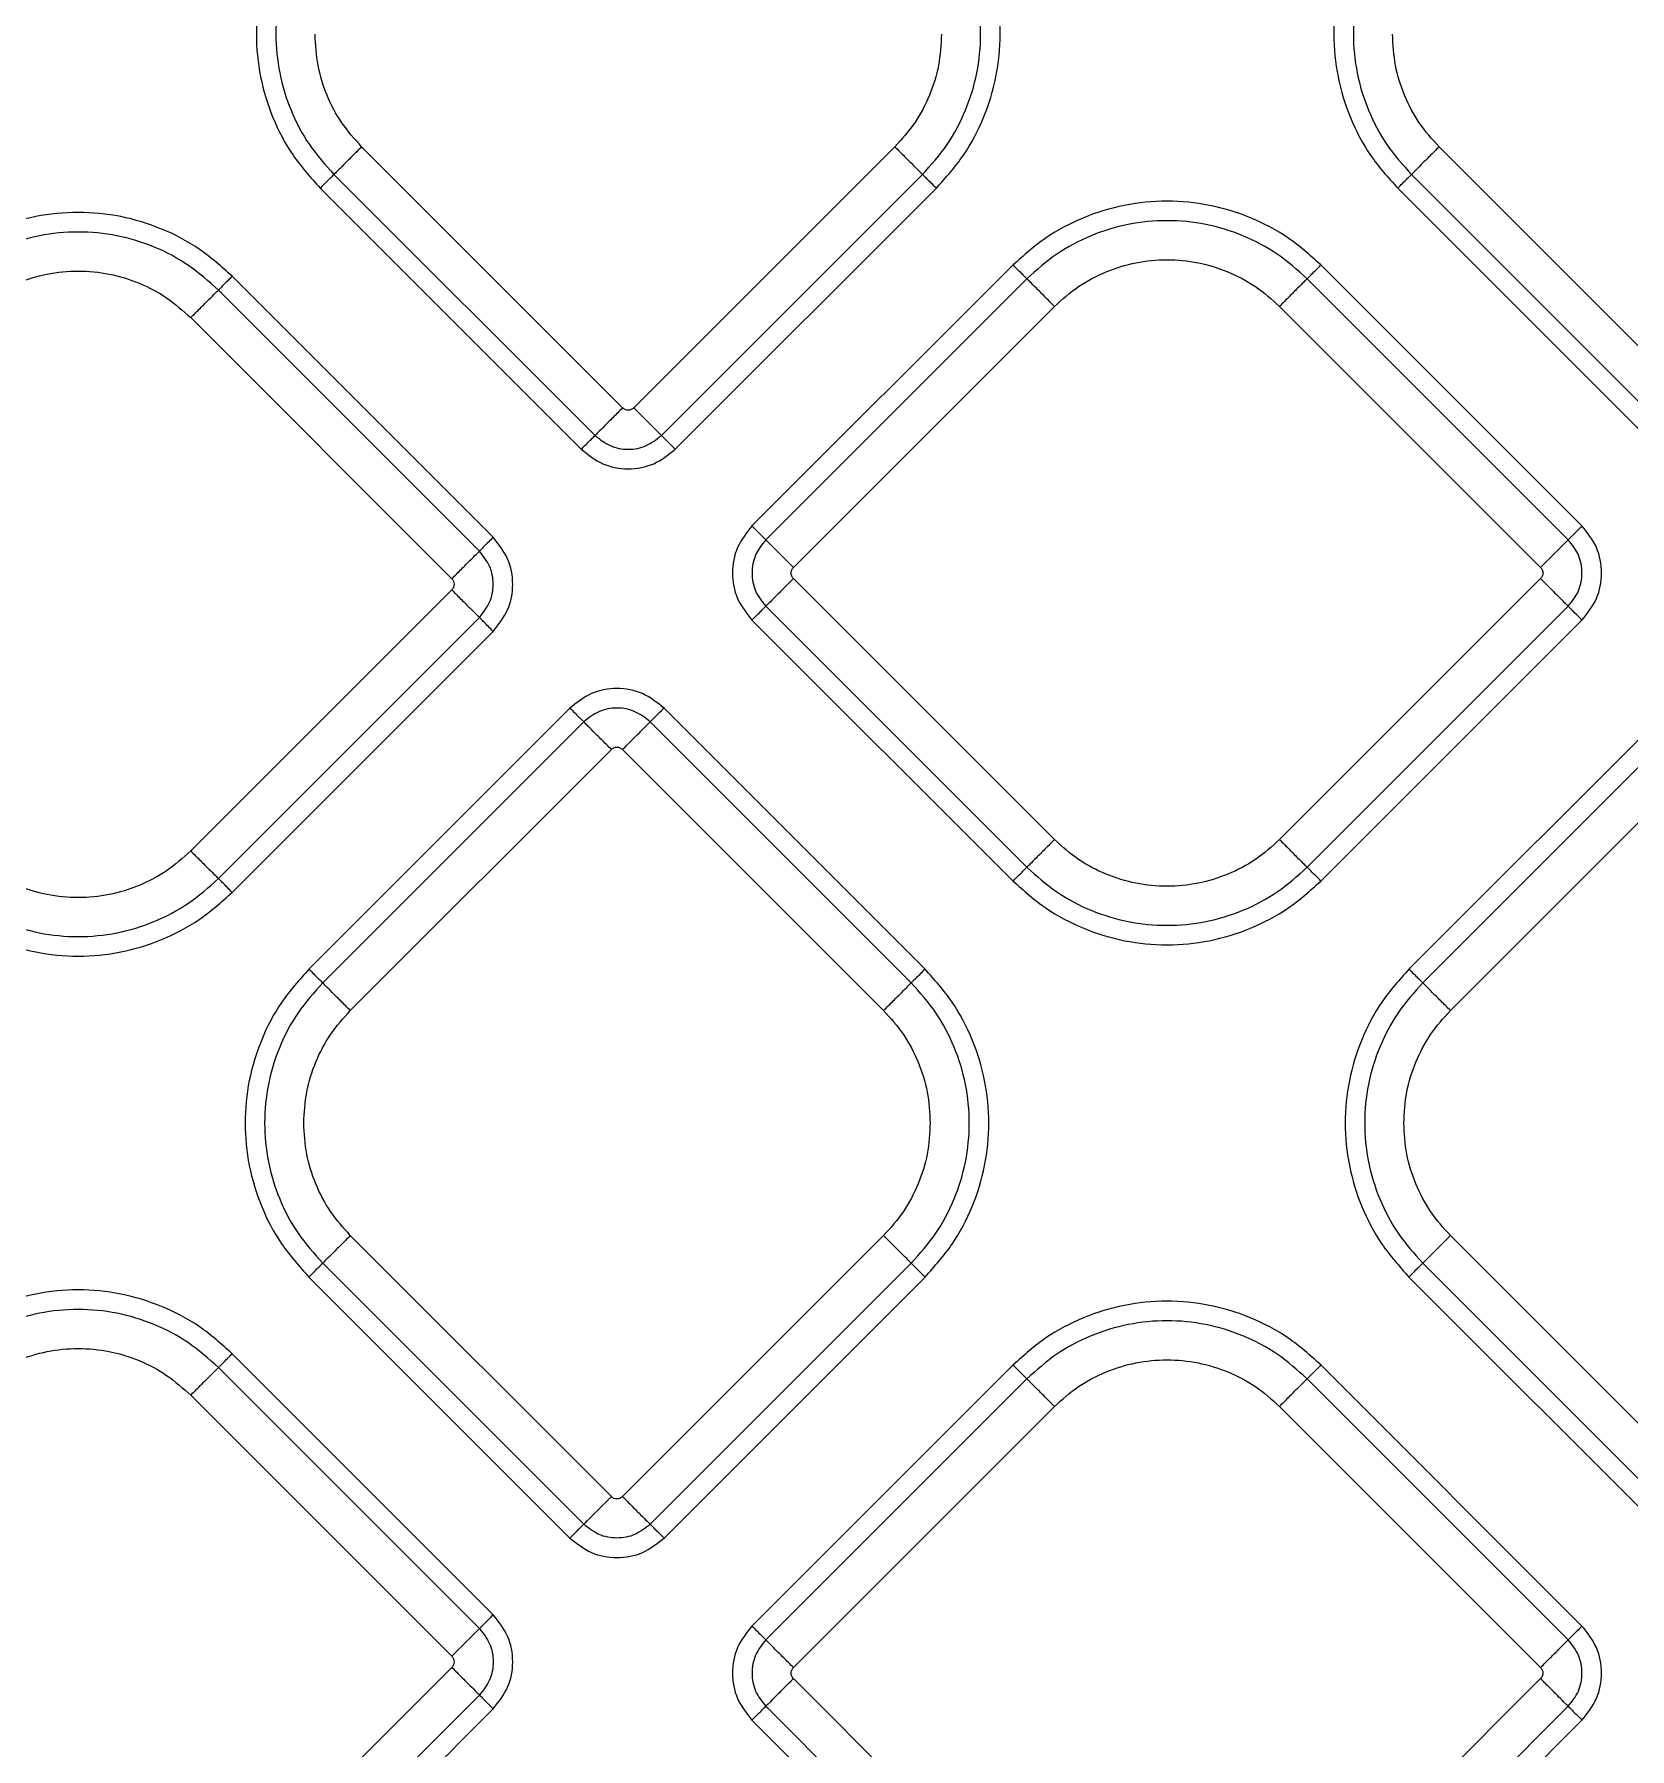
# Model space of a CAD drawing. Extents: x 939 to 1039, y 781 to 934.
# Drawn here: x 985.06 to 989.087, y 843.819 to 848.146 of the extents above; entities that cross this region are included whole.
import ezdxf

# ---------------------------------------------------------------- set-up
doc = ezdxf.new("R2010")
doc.units = 0
doc.header["$MEASUREMENT"] = 0
doc.layers.add('1', color=4, linetype='Continuous')

# ---------------------------------------------------------------- blocks, each defined once
blk = doc.blocks.new('Envoy')
at = {"layer": '1', "color": 3, "linetype": 'Continuous', "lineweight": 25}
for p, q in [((47.8913, 48.0286), (47.2324, 48.6874)), ((48.5784, 48.6874), (47.9196, 48.0286)), ((50.6108, 48.0285), (49.9519, 48.6874)), ((47.1627, 48.6177), (47.8216, 47.9588)), ((47.9893, 47.9588), (48.6481, 48.6177)), ((49.8822, 48.6176), (50.541, 47.9588)), ((47.1279, 48.5828), (47.7867, 47.924)), ((48.0242, 47.924), (48.683, 48.5828)), ((49.8474, 48.5828), (50.5062, 47.924)), ((48.8765, 48.3893), (48.2177, 47.7305)), ((50.3126, 47.7305), (49.6538, 48.3893)), ((47.5646, 47.7019), (46.9058, 48.3608)), ((48.9114, 48.3544), (48.2526, 47.6956)), ((50.2778, 47.6956), (49.619, 48.3544)), ((47.5298, 47.6671), (46.8709, 48.3259)), ((46.8012, 48.2562), (47.46, 47.5973)), ((48.3223, 47.6258), (48.9811, 48.2847)), ((49.5492, 48.2847), (50.2081, 47.6258)), ((47.46, 47.5691), (46.8012, 46.9102)), ((48.9811, 46.9387), (48.3223, 47.5976)), ((50.2081, 47.5976), (49.5492, 46.9387)), ((48.2526, 47.5278), (48.9114, 46.869)), ((49.619, 46.869), (50.2778, 47.5278)), ((46.8709, 46.8405), (47.5298, 47.4993)), ((48.2177, 47.493), (48.8765, 46.8342)), ((49.6538, 46.8342), (50.3126, 47.493)), ((46.9058, 46.8056), (47.5646, 47.4645)), ((47.7582, 47.2709), (47.0994, 46.6121)), ((48.6545, 46.6121), (47.9957, 47.2709)), ((50.5347, 47.2709), (49.8759, 46.6121)), ((47.793, 47.2361), (47.1342, 46.5772)), ((48.6196, 46.5772), (47.9608, 47.2361)), ((50.5696, 47.2361), (49.9107, 46.5773)), ((47.2039, 46.5075), (47.8628, 47.1663)), ((47.891, 47.1663), (48.5499, 46.5075)), ((49.9804, 46.5075), (50.6393, 47.1664)), ((47.8628, 45.2805), (47.2039, 45.9394)), ((48.5499, 45.9394), (47.891, 45.2805)), ((50.6393, 45.2806), (49.9804, 45.9394)), ((47.1342, 45.8696), (47.793, 45.2108)), ((47.9608, 45.2108), (48.6196, 45.8696)), ((49.9107, 45.8697), (50.5696, 45.2108)), ((47.0994, 45.8348), (47.7582, 45.176)), ((47.9957, 45.176), (48.6545, 45.8348)), ((49.8759, 45.8348), (50.5347, 45.176)), ((47.5646, 44.9825), (46.9058, 45.6413)), ((48.8765, 45.6128), (48.2177, 44.9539)), ((50.3126, 44.9539), (49.6538, 45.6128)), ((47.5298, 44.9476), (46.871, 45.6064)), ((48.9114, 45.5779), (48.2525, 44.9191)), ((50.2778, 44.9191), (49.6189, 45.5779)), ((46.8012, 45.5367), (47.4601, 44.8778)), ((48.3222, 44.8493), (48.9811, 45.5082)), ((49.5492, 45.5082), (50.208, 44.8493)), ((47.4601, 44.8496), (46.8012, 44.1907)), ((48.9811, 44.1622), (48.3222, 44.8211)), ((50.208, 44.8211), (49.5492, 44.1622)), ((46.871, 44.121), (47.5298, 44.7798)), ((46.9058, 44.0862), (47.5646, 44.745)), ((48.2525, 44.7513), (48.9114, 44.0925)), ((49.6189, 44.0925), (50.2778, 44.7513)), ((48.2177, 44.7165), (48.8765, 44.0576)), ((49.6538, 44.0576), (50.3126, 44.7165))]:
    blk.add_line(p, q, dxfattribs=at)
for points, knots in [([(47.1279, 49.3601), (47.1039, 49.3332), (47.0559, 49.2795), (47.0056, 49.183), (46.9739, 49.0794), (46.9634, 48.9715), (46.9739, 48.8635), (47.0056, 48.76), (47.0559, 48.6635), (47.1039, 48.6097), (47.1279, 48.5828)], [0, 0, 0, 0, 0.125, 0.25, 0.375, 0.5, 0.625, 0.75, 0.875, 1, 1, 1, 1]), ([(48.683, 48.5828), (48.707, 48.6097), (48.7549, 48.6635), (48.8052, 48.76), (48.8369, 48.8635), (48.8475, 48.9715), (48.8369, 49.0794), (48.8052, 49.183), (48.7549, 49.2795), (48.707, 49.3332), (48.683, 49.3601)], [0, 0, 0, 0, 0.125, 0.25, 0.375, 0.5, 0.625, 0.75, 0.875, 1, 1, 1, 1]), ([(49.8474, 49.3601), (49.8234, 49.3332), (49.7754, 49.2794), (49.7251, 49.1829), (49.6934, 49.0794), (49.6829, 48.9714), (49.6934, 48.8635), (49.7251, 48.7599), (49.7754, 48.6634), (49.8234, 48.6097), (49.8474, 48.5828)], [0, 0, 0, 0, 0.125, 0.25, 0.375, 0.5, 0.625, 0.75, 0.875, 1, 1, 1, 1]), ([(47.1627, 49.3253), (47.1409, 49.3008), (47.0972, 49.2518), (47.0514, 49.164), (47.0226, 49.0697), (47.013, 48.9715), (47.0226, 48.8732), (47.0514, 48.7789), (47.0972, 48.6911), (47.1409, 48.6422), (47.1627, 48.6177)], [0, 0, 0, 0, 0.125, 0.25, 0.375, 0.5, 0.625, 0.75, 0.875, 1, 1, 1, 1]), ([(48.6481, 48.6177), (48.67, 48.6422), (48.7136, 48.6911), (48.7594, 48.7789), (48.7883, 48.8732), (48.7979, 48.9715), (48.7883, 49.0697), (48.7594, 49.164), (48.7136, 49.2518), (48.67, 49.3008), (48.6481, 49.3253)], [0, 0, 0, 0, 0.125, 0.25, 0.375, 0.5, 0.625, 0.75, 0.875, 1, 1, 1, 1]), ([(49.8822, 49.3252), (49.8604, 49.3008), (49.8167, 49.2518), (49.7709, 49.164), (49.7421, 49.0697), (49.7325, 48.9714), (49.7421, 48.8732), (49.7709, 48.7789), (49.8167, 48.6911), (49.8604, 48.6421), (49.8822, 48.6176)], [0, 0, 0, 0, 0.125, 0.25, 0.375, 0.5, 0.625, 0.75, 0.875, 1, 1, 1, 1]), ([(47.2324, 48.6874), (47.2149, 48.7071), (47.1798, 48.7463), (47.1433, 48.8169), (47.1192, 48.8926), (47.1163, 48.9452), (47.1148, 48.9715)], [0, 0, 0, 0, 0.25, 0.5, 0.75, 1, 1, 1, 1]), ([(48.6961, 48.9715), (48.6946, 48.9452), (48.6916, 48.8926), (48.6676, 48.8169), (48.631, 48.7463), (48.5959, 48.7071), (48.5784, 48.6874)], [0, 0, 0, 0, 0.25, 0.5, 0.75, 1, 1, 1, 1]), ([(49.9519, 48.6874), (49.9344, 48.707), (49.8993, 48.7463), (49.8628, 48.8168), (49.8387, 48.8925), (49.8358, 48.9451), (49.8343, 48.9714)], [0, 0, 0, 0, 0.25, 0.5, 0.75, 1, 1, 1, 1]), ([(47.2324, 48.6874), (47.2242, 48.6791), (47.2076, 48.6626), (47.186, 48.6409), (47.1694, 48.6243), (47.1649, 48.6199), (47.1627, 48.6177)], [0, 0, 0, 0, 0.2500004, 0.4999968, 0.7499903, 1, 1, 1, 1]), ([(48.5784, 48.6874), (48.5867, 48.6791), (48.6032, 48.6626), (48.6249, 48.6409), (48.6415, 48.6243), (48.6459, 48.6199), (48.6481, 48.6177)], [0, 0, 0, 0, 0.249999, 0.499997, 0.74999, 1, 1, 1, 1]), ([(49.9519, 48.6874), (49.9437, 48.6791), (49.9271, 48.6625), (49.9054, 48.6409), (49.8888, 48.6243), (49.8844, 48.6199), (49.8822, 48.6176)], [0, 0, 0, 0, 0.249999, 0.499996, 0.74999, 1, 1, 1, 1]), ([(47.1279, 48.5828), (47.132, 48.587), (47.1403, 48.5952), (47.1511, 48.6061), (47.1594, 48.6144), (47.1616, 48.6166), (47.1627, 48.6177)], [0, 0, 0, 0, 0.250005, 0.500001, 0.75, 1, 1, 1, 1]), ([(48.683, 48.5828), (48.6788, 48.587), (48.6706, 48.5952), (48.6597, 48.6061), (48.6514, 48.6144), (48.6492, 48.6166), (48.6481, 48.6177)], [0, 0, 0, 0, 0.2500041, 0.4999999, 0.7499991, 1, 1, 1, 1]), ([(49.8474, 48.5828), (49.8515, 48.5869), (49.8598, 48.5952), (49.8706, 48.606), (49.8789, 48.6143), (49.8811, 48.6165), (49.8822, 48.6176)], [0, 0, 0, 0, 0.2500068, 0.4999992, 0.7500004, 1, 1, 1, 1]), ([(46.9058, 48.3608), (46.8789, 48.3847), (46.8251, 48.4327), (46.7287, 48.483), (46.6251, 48.5147), (46.5171, 48.5253), (46.4092, 48.5147), (46.3056, 48.483), (46.2091, 48.4327), (46.1554, 48.3847), (46.1285, 48.3608)], [0, 0, 0, 0, 0.125, 0.25, 0.375, 0.5, 0.625, 0.75, 0.875, 1, 1, 1, 1]), ([(49.6538, 48.3893), (49.6269, 48.4133), (49.5732, 48.4612), (49.4767, 48.5115), (49.3731, 48.5432), (49.2652, 48.5538), (49.1572, 48.5432), (49.0537, 48.5115), (48.9572, 48.4612), (48.9034, 48.4133), (48.8765, 48.3893)], [0, 0, 0, 0, 0.125, 0.25, 0.375, 0.5, 0.625, 0.7499999, 0.875, 1, 1, 1, 1]), ([(46.8709, 48.3259), (46.8465, 48.3477), (46.7975, 48.3914), (46.7097, 48.4372), (46.6154, 48.466), (46.5171, 48.4756), (46.4189, 48.466), (46.3246, 48.4372), (46.2368, 48.3914), (46.1878, 48.3477), (46.1634, 48.3259)], [0, 0, 0, 0, 0.125, 0.25, 0.375, 0.5, 0.625, 0.75, 0.875, 1, 1, 1, 1]), ([(49.619, 48.3544), (49.5945, 48.3762), (49.5456, 48.4199), (49.4577, 48.4657), (49.3635, 48.4945), (49.2652, 48.5041), (49.1669, 48.4945), (49.0726, 48.4657), (48.9848, 48.4199), (48.9359, 48.3762), (48.9114, 48.3544)], [0, 0, 0, 0, 0.125, 0.25, 0.375, 0.5, 0.625, 0.75, 0.875, 1, 1, 1, 1]), ([(48.8765, 48.3893), (48.8807, 48.3851), (48.8889, 48.3768), (48.8998, 48.366), (48.9081, 48.3577), (48.9103, 48.3555), (48.9114, 48.3544)], [0, 0, 0, 0, 0.250007, 0.500002, 0.750001, 1, 1, 1, 1]), ([(48.9811, 48.2847), (49.0008, 48.3022), (49.0401, 48.3373), (49.1106, 48.374), (49.1863, 48.3972), (49.2652, 48.4049), (49.3441, 48.3972), (49.4198, 48.374), (49.4903, 48.3373), (49.5296, 48.3022), (49.5492, 48.2847)], [0, 0, 0, 0, 0.125, 0.25, 0.375, 0.5, 0.625, 0.75, 0.875, 1, 1, 1, 1]), ([(49.619, 48.3544), (49.6201, 48.3555), (49.6223, 48.3577), (49.6306, 48.366), (49.6414, 48.3768), (49.6497, 48.3851), (49.6538, 48.3893)], [0, 0, 0, 0, 0.2499994, 0.4999985, 0.7499932, 1, 1, 1, 1]), ([(46.2331, 48.2562), (46.2527, 48.2737), (46.292, 48.3088), (46.3626, 48.3455), (46.4382, 48.3687), (46.5171, 48.3764), (46.5961, 48.3687), (46.6717, 48.3455), (46.7423, 48.3088), (46.7816, 48.2737), (46.8012, 48.2562)], [0, 0, 0, 0, 0.125, 0.25, 0.375, 0.5, 0.625, 0.75, 0.875, 1, 1, 1, 1]), ([(46.9058, 48.3608), (46.9017, 48.3566), (46.8934, 48.3483), (46.8826, 48.3375), (46.8743, 48.3292), (46.872, 48.327), (46.8709, 48.3259)], [0, 0, 0, 0, 0.250005, 0.500001, 0.75, 1, 1, 1, 1]), ([(48.9811, 48.2847), (48.9728, 48.293), (48.9563, 48.3095), (48.9346, 48.3312), (48.918, 48.3478), (48.9136, 48.3522), (48.9114, 48.3544)], [0, 0, 0, 0, 0.2500007, 0.4999964, 0.7499904, 1, 1, 1, 1]), ([(49.619, 48.3544), (49.6168, 48.3522), (49.6123, 48.3478), (49.5957, 48.3312), (49.5741, 48.3095), (49.5575, 48.293), (49.5492, 48.2847)], [0, 0, 0, 0, 0.25001, 0.500004, 0.749999, 1, 1, 1, 1]), ([(46.8012, 48.2562), (46.8095, 48.2644), (46.826, 48.281), (46.8477, 48.3027), (46.8643, 48.3193), (46.8687, 48.3237), (46.8709, 48.3259)], [0, 0, 0, 0, 0.249999, 0.499997, 0.74999, 1, 1, 1, 1]), ([(47.8913, 48.0286), (47.883, 48.0203), (47.8664, 48.0037), (47.8448, 47.9821), (47.8282, 47.9655), (47.8238, 47.9611), (47.8216, 47.9588)], [0, 0, 0, 0, 0.25, 0.499997, 0.74999, 1, 1, 1, 1]), ([(47.9196, 48.0286), (47.9175, 48.0269), (47.9133, 48.0237), (47.9054, 48.0222), (47.8975, 48.0237), (47.8933, 48.0269), (47.8913, 48.0286)], [0, 0, 0, 0, 0.2502321, 0.4999997, 0.7497719, 1, 1, 1, 1]), ([(47.9196, 48.0286), (47.9278, 48.0203), (47.9444, 48.0037), (47.966, 47.9821), (47.9826, 47.9655), (47.9871, 47.9611), (47.9893, 47.9588)], [0, 0, 0, 0, 0.249999, 0.499996, 0.74999, 1, 1, 1, 1]), ([(47.7867, 47.924), (47.7908, 47.9281), (47.7991, 47.9364), (47.8099, 47.9472), (47.8182, 47.9555), (47.8204, 47.9577), (47.8216, 47.9588)], [0, 0, 0, 0, 0.250006, 0.5, 0.75, 1, 1, 1, 1]), ([(47.8216, 47.9588), (47.8338, 47.9492), (47.8584, 47.9298), (47.9054, 47.9212), (47.9525, 47.9298), (47.977, 47.9492), (47.9893, 47.9588)], [0, 0, 0, 0, 0.249861, 0.499986, 0.750124, 1, 1, 1, 1]), ([(48.0242, 47.924), (48.02, 47.9281), (48.0117, 47.9364), (48.0009, 47.9472), (47.9926, 47.9555), (47.9904, 47.9577), (47.9893, 47.9588)], [0, 0, 0, 0, 0.250006, 0.5, 0.75, 1, 1, 1, 1]), ([(47.7867, 47.924), (47.804, 47.9103), (47.8388, 47.8828), (47.9054, 47.8708), (47.9721, 47.8828), (48.0068, 47.9103), (48.0242, 47.924)], [0, 0, 0, 0, 0.250067, 0.499983, 0.749929, 1, 1, 1, 1]), ([(48.2177, 47.7305), (48.204, 47.7131), (48.1766, 47.6784), (48.1645, 47.6117), (48.1765, 47.5451), (48.204, 47.5103), (48.2177, 47.493)], [0, 0, 0, 0, 0.250067, 0.499983, 0.749929, 1, 1, 1, 1]), ([(48.2177, 47.7305), (48.2219, 47.7263), (48.2301, 47.718), (48.2409, 47.7072), (48.2492, 47.6989), (48.2515, 47.6967), (48.2526, 47.6956)], [0, 0, 0, 0, 0.250005, 0.5, 0.749999, 1, 1, 1, 1]), ([(50.3126, 47.7305), (50.3085, 47.7263), (50.3002, 47.718), (50.2894, 47.7072), (50.2811, 47.6989), (50.2789, 47.6967), (50.2778, 47.6956)], [0, 0, 0, 0, 0.250006, 0.5, 0.75, 1, 1, 1, 1]), ([(50.3126, 47.493), (50.3264, 47.5103), (50.3538, 47.5451), (50.3659, 47.6117), (50.3538, 47.6784), (50.3264, 47.7131), (50.3126, 47.7305)], [0, 0, 0, 0, 0.250067, 0.499983, 0.749929, 1, 1, 1, 1]), ([(47.5646, 47.7019), (47.5605, 47.6978), (47.5522, 47.6895), (47.5414, 47.6787), (47.5331, 47.6704), (47.5309, 47.6682), (47.5298, 47.6671)], [0, 0, 0, 0, 0.2500066, 0.5000007, 0.7500005, 1, 1, 1, 1]), ([(47.5646, 47.4645), (47.5783, 47.4818), (47.6058, 47.5166), (47.6178, 47.5832), (47.6058, 47.6498), (47.5783, 47.6846), (47.5646, 47.7019)], [0, 0, 0, 0, 0.250067, 0.499983, 0.74993, 1, 1, 1, 1]), ([(48.2526, 47.6956), (48.2429, 47.6833), (48.2235, 47.6588), (48.215, 47.6117), (48.2235, 47.5647), (48.2429, 47.5401), (48.2526, 47.5278)], [0, 0, 0, 0, 0.249861, 0.499986, 0.750123, 1, 1, 1, 1]), ([(48.3223, 47.6258), (48.314, 47.6341), (48.2974, 47.6507), (48.2758, 47.6723), (48.2592, 47.6889), (48.2548, 47.6934), (48.2526, 47.6956)], [0, 0, 0, 0, 0.25, 0.499997, 0.74999, 1, 1, 1, 1]), ([(50.2081, 47.6258), (50.2164, 47.6341), (50.2329, 47.6507), (50.2546, 47.6723), (50.2712, 47.6889), (50.2756, 47.6934), (50.2778, 47.6956)], [0, 0, 0, 0, 0.2499999, 0.4999967, 0.7499902, 1, 1, 1, 1]), ([(50.2778, 47.5278), (50.2875, 47.5401), (50.3068, 47.5646), (50.3154, 47.6117), (50.3068, 47.6588), (50.2875, 47.6833), (50.2778, 47.6956)], [0, 0, 0, 0, 0.249861, 0.499986, 0.750123, 1, 1, 1, 1]), ([(47.46, 47.5973), (47.4683, 47.6056), (47.4849, 47.6222), (47.5065, 47.6438), (47.5231, 47.6604), (47.5276, 47.6648), (47.5298, 47.6671)], [0, 0, 0, 0, 0.2500003, 0.4999966, 0.7499904, 1, 1, 1, 1]), ([(47.5298, 47.4993), (47.5394, 47.5116), (47.5588, 47.5361), (47.5674, 47.5832), (47.5588, 47.6303), (47.5394, 47.6548), (47.5298, 47.6671)], [0, 0, 0, 0, 0.2498608, 0.4999851, 0.7501231, 1, 1, 1, 1]), ([(48.3223, 47.5976), (48.3206, 47.5996), (48.3174, 47.6038), (48.3159, 47.6117), (48.3174, 47.6196), (48.3206, 47.6238), (48.3223, 47.6258)], [0, 0, 0, 0, 0.2502321, 0.4999997, 0.7497719, 1, 1, 1, 1]), ([(50.2081, 47.6258), (50.2097, 47.6238), (50.213, 47.6196), (50.2144, 47.6117), (50.213, 47.6038), (50.2097, 47.5996), (50.2081, 47.5976)], [0, 0, 0, 0, 0.250228, 0.5, 0.749769, 1, 1, 1, 1]), ([(47.46, 47.5973), (47.4617, 47.5953), (47.4649, 47.5911), (47.4664, 47.5832), (47.4649, 47.5753), (47.4617, 47.5711), (47.46, 47.5691)], [0, 0, 0, 0, 0.250228, 0.5, 0.749772, 1, 1, 1, 1]), ([(47.46, 47.5691), (47.4683, 47.5608), (47.4849, 47.5442), (47.5065, 47.5226), (47.5231, 47.506), (47.5276, 47.5015), (47.5298, 47.4993)], [0, 0, 0, 0, 0.2500004, 0.4999968, 0.7499903, 1, 1, 1, 1]), ([(48.3223, 47.5976), (48.314, 47.5893), (48.2974, 47.5727), (48.2758, 47.5511), (48.2592, 47.5345), (48.2548, 47.5301), (48.2526, 47.5278)], [0, 0, 0, 0, 0.249999, 0.499997, 0.74999, 1, 1, 1, 1]), ([(50.2081, 47.5976), (50.2164, 47.5893), (50.2329, 47.5727), (50.2546, 47.5511), (50.2712, 47.5345), (50.2756, 47.5301), (50.2778, 47.5278)], [0, 0, 0, 0, 0.2499994, 0.4999963, 0.74999, 1, 1, 1, 1]), ([(48.2177, 47.493), (48.2219, 47.4971), (48.2301, 47.5054), (48.2409, 47.5162), (48.2492, 47.5245), (48.2515, 47.5267), (48.2526, 47.5278)], [0, 0, 0, 0, 0.250005, 0.5, 0.749999, 1, 1, 1, 1]), ([(50.3126, 47.493), (50.3085, 47.4971), (50.3002, 47.5054), (50.2894, 47.5162), (50.2811, 47.5245), (50.2789, 47.5267), (50.2778, 47.5278)], [0, 0, 0, 0, 0.250006, 0.5, 0.75, 1, 1, 1, 1]), ([(47.5646, 47.4645), (47.5605, 47.4686), (47.5522, 47.4769), (47.5414, 47.4877), (47.5331, 47.496), (47.5309, 47.4982), (47.5298, 47.4993)], [0, 0, 0, 0, 0.250008, 0.500001, 0.75, 1, 1, 1, 1]), ([(47.9957, 47.2709), (47.9783, 47.2846), (47.9436, 47.3121), (47.8769, 47.3241), (47.8103, 47.3121), (47.7755, 47.2846), (47.7582, 47.2709)], [0, 0, 0, 0, 0.250067, 0.499983, 0.74993, 1, 1, 1, 1]), ([(47.7582, 47.2709), (47.7623, 47.2668), (47.7706, 47.2585), (47.7814, 47.2477), (47.7897, 47.2394), (47.7919, 47.2372), (47.793, 47.2361)], [0, 0, 0, 0, 0.250005, 0.5, 0.749999, 1, 1, 1, 1]), ([(47.9608, 47.2361), (47.9485, 47.2457), (47.924, 47.2651), (47.8769, 47.2737), (47.8299, 47.2651), (47.8053, 47.2457), (47.793, 47.2361)], [0, 0, 0, 0, 0.249861, 0.499986, 0.750124, 1, 1, 1, 1]), ([(47.9957, 47.2709), (47.9915, 47.2668), (47.9832, 47.2585), (47.9724, 47.2477), (47.9641, 47.2394), (47.9619, 47.2372), (47.9608, 47.2361)], [0, 0, 0, 0, 0.250005, 0.5, 0.749999, 1, 1, 1, 1]), ([(47.8628, 47.1663), (47.8545, 47.1746), (47.8379, 47.1912), (47.8163, 47.2128), (47.7997, 47.2294), (47.7953, 47.2338), (47.793, 47.2361)], [0, 0, 0, 0, 0.249999, 0.499996, 0.74999, 1, 1, 1, 1]), ([(47.891, 47.1663), (47.8993, 47.1746), (47.9159, 47.1912), (47.9375, 47.2128), (47.9541, 47.2294), (47.9586, 47.2338), (47.9608, 47.2361)], [0, 0, 0, 0, 0.25, 0.499996, 0.74999, 1, 1, 1, 1]), ([(47.8628, 47.1663), (47.8648, 47.168), (47.869, 47.1712), (47.8769, 47.1727), (47.8848, 47.1712), (47.889, 47.168), (47.891, 47.1663)], [0, 0, 0, 0, 0.25023, 0.5, 0.749774, 1, 1, 1, 1]), ([(46.8012, 46.9102), (46.7816, 46.8927), (46.7423, 46.8576), (46.6717, 46.8209), (46.5961, 46.7977), (46.5171, 46.79), (46.4382, 46.7977), (46.3626, 46.8209), (46.292, 46.8576), (46.2527, 46.8927), (46.2331, 46.9102)], [0, 0, 0, 0, 0.125, 0.25, 0.375, 0.5, 0.625, 0.75, 0.875, 1, 1, 1, 1]), ([(46.8012, 46.9102), (46.8095, 46.9019), (46.826, 46.8854), (46.8477, 46.8637), (46.8643, 46.8471), (46.8687, 46.8427), (46.8709, 46.8405)], [0, 0, 0, 0, 0.25, 0.499997, 0.74999, 1, 1, 1, 1]), ([(48.9811, 46.9387), (48.9728, 46.9305), (48.9563, 46.9139), (48.9346, 46.8922), (48.918, 46.8756), (48.9136, 46.8712), (48.9114, 46.869)], [0, 0, 0, 0, 0.249999, 0.499997, 0.74999, 1, 1, 1, 1]), ([(49.5492, 46.9387), (49.5296, 46.9212), (49.4903, 46.8861), (49.4198, 46.8494), (49.3441, 46.8262), (49.2652, 46.8185), (49.1863, 46.8262), (49.1106, 46.8494), (49.0401, 46.8861), (49.0008, 46.9212), (48.9811, 46.9387)], [0, 0, 0, 0, 0.125, 0.25, 0.375, 0.5, 0.625, 0.75, 0.875, 1, 1, 1, 1]), ([(49.5492, 46.9387), (49.5575, 46.9305), (49.5741, 46.9139), (49.5957, 46.8922), (49.6123, 46.8756), (49.6168, 46.8712), (49.619, 46.869)], [0, 0, 0, 0, 0.249999, 0.499997, 0.74999, 1, 1, 1, 1]), ([(48.8765, 46.8342), (48.8807, 46.8383), (48.8889, 46.8466), (48.8998, 46.8574), (48.9081, 46.8657), (48.9103, 46.8679), (48.9114, 46.869)], [0, 0, 0, 0, 0.250006, 0.5, 0.75, 1, 1, 1, 1]), ([(48.9114, 46.869), (48.9359, 46.8472), (48.9848, 46.8035), (49.0726, 46.7577), (49.1669, 46.7289), (49.2652, 46.7193), (49.3635, 46.7289), (49.4577, 46.7577), (49.5456, 46.8035), (49.5945, 46.8472), (49.619, 46.869)], [0, 0, 0, 0, 0.125, 0.25, 0.375, 0.5, 0.625, 0.75, 0.875, 1, 1, 1, 1]), ([(49.6538, 46.8342), (49.6497, 46.8383), (49.6414, 46.8466), (49.6306, 46.8574), (49.6223, 46.8657), (49.6201, 46.8679), (49.619, 46.869)], [0, 0, 0, 0, 0.250006, 0.5, 0.75, 1, 1, 1, 1]), ([(46.1634, 46.8405), (46.1878, 46.8187), (46.2368, 46.775), (46.3246, 46.7292), (46.4189, 46.7004), (46.5171, 46.6908), (46.6154, 46.7004), (46.7097, 46.7292), (46.7975, 46.775), (46.8465, 46.8187), (46.8709, 46.8405)], [0, 0, 0, 0, 0.125, 0.25, 0.375, 0.5, 0.625, 0.75, 0.875, 1, 1, 1, 1]), ([(46.9058, 46.8056), (46.9017, 46.8098), (46.8934, 46.8181), (46.8826, 46.8289), (46.8743, 46.8372), (46.872, 46.8394), (46.8709, 46.8405)], [0, 0, 0, 0, 0.250007, 0.500001, 0.75, 1, 1, 1, 1]), ([(48.8765, 46.8342), (48.9034, 46.8102), (48.9572, 46.7622), (49.0537, 46.7119), (49.1572, 46.6802), (49.2652, 46.6696), (49.3731, 46.6802), (49.4767, 46.7119), (49.5732, 46.7622), (49.6269, 46.8102), (49.6538, 46.8342)], [0, 0, 0, 0, 0.125, 0.25, 0.375, 0.5, 0.625, 0.75, 0.875, 1, 1, 1, 1]), ([(46.1285, 46.8056), (46.1554, 46.7816), (46.2091, 46.7337), (46.3056, 46.6834), (46.4092, 46.6517), (46.5171, 46.6411), (46.6251, 46.6517), (46.7287, 46.6834), (46.8251, 46.7337), (46.8789, 46.7816), (46.9058, 46.8056)], [0, 0, 0, 0, 0.125, 0.25, 0.375, 0.5, 0.625, 0.75, 0.875, 1, 1, 1, 1]), ([(47.0994, 46.6121), (47.0754, 46.5852), (47.0274, 46.5314), (46.9771, 46.4349), (46.9454, 46.3314), (46.9349, 46.2234), (46.9454, 46.1155), (46.9771, 46.0119), (47.0274, 45.9154), (47.0754, 45.8617), (47.0994, 45.8348)], [0, 0, 0, 0, 0.1250002, 0.25, 0.375, 0.5, 0.625, 0.75, 0.8749998, 1, 1, 1, 1]), ([(47.0994, 46.6121), (47.1035, 46.6079), (47.1118, 46.5997), (47.1226, 46.5888), (47.1309, 46.5805), (47.1331, 46.5783), (47.1342, 46.5772)], [0, 0, 0, 0, 0.250004, 0.499999, 0.749999, 1, 1, 1, 1]), ([(48.6545, 46.6121), (48.6503, 46.6079), (48.6421, 46.5997), (48.6312, 46.5888), (48.6229, 46.5805), (48.6207, 46.5783), (48.6196, 46.5772)], [0, 0, 0, 0, 0.250006, 0.5, 0.75, 1, 1, 1, 1]), ([(48.6545, 45.8348), (48.6785, 45.8617), (48.7264, 45.9154), (48.7767, 46.0119), (48.8084, 46.1155), (48.819, 46.2234), (48.8084, 46.3314), (48.7767, 46.4349), (48.7264, 46.5314), (48.6785, 46.5852), (48.6545, 46.6121)], [0, 0, 0, 0, 0.125, 0.25, 0.375, 0.5, 0.625, 0.7500001, 0.875, 1, 1, 1, 1]), ([(49.8759, 46.6121), (49.8519, 46.5852), (49.8039, 46.5315), (49.7536, 46.435), (49.7219, 46.3314), (49.7114, 46.2235), (49.7219, 46.1155), (49.7536, 46.012), (49.8039, 45.9155), (49.8519, 45.8617), (49.8759, 45.8348)], [0, 0, 0, 0, 0.125, 0.25, 0.375, 0.5, 0.625, 0.75, 0.875, 1, 1, 1, 1]), ([(49.8759, 46.6121), (49.88, 46.608), (49.8883, 46.5997), (49.8991, 46.5889), (49.9074, 46.5806), (49.9096, 46.5784), (49.9107, 46.5773)], [0, 0, 0, 0, 0.250005, 0.5, 0.75, 1, 1, 1, 1]), ([(47.1342, 46.5772), (47.1124, 46.5528), (47.0687, 46.5038), (47.0229, 46.416), (46.9941, 46.3217), (46.9845, 46.2234), (46.9941, 46.1252), (47.0229, 46.0309), (47.0687, 45.9431), (47.1124, 45.8941), (47.1342, 45.8696)], [0, 0, 0, 0, 0.125, 0.25, 0.375, 0.5, 0.625, 0.75, 0.875, 1, 1, 1, 1]), ([(47.2039, 46.5075), (47.1957, 46.5158), (47.1791, 46.5323), (47.1574, 46.554), (47.1408, 46.5706), (47.1364, 46.575), (47.1342, 46.5772)], [0, 0, 0, 0, 0.249999, 0.499997, 0.74999, 1, 1, 1, 1]), ([(48.5499, 46.5075), (48.5582, 46.5158), (48.5747, 46.5323), (48.5964, 46.554), (48.613, 46.5706), (48.6174, 46.575), (48.6196, 46.5772)], [0, 0, 0, 0, 0.249999, 0.499996, 0.74999, 1, 1, 1, 1]), ([(48.6196, 45.8696), (48.6414, 45.8941), (48.6851, 45.9431), (48.7309, 46.0309), (48.7597, 46.1252), (48.7694, 46.2234), (48.7597, 46.3217), (48.7309, 46.416), (48.6851, 46.5038), (48.6414, 46.5528), (48.6196, 46.5772)], [0, 0, 0, 0, 0.1250001, 0.25, 0.375, 0.5, 0.625, 0.75, 0.8749999, 1, 1, 1, 1]), ([(49.9107, 46.5773), (49.8889, 46.5528), (49.8452, 46.5038), (49.7994, 46.416), (49.7706, 46.3217), (49.761, 46.2235), (49.7706, 46.1252), (49.7994, 46.0309), (49.8452, 45.9431), (49.8889, 45.8942), (49.9107, 45.8697)], [0, 0, 0, 0, 0.125, 0.25, 0.375, 0.5, 0.625, 0.75, 0.875, 1, 1, 1, 1]), ([(49.9804, 46.5075), (49.9722, 46.5158), (49.9556, 46.5324), (49.934, 46.554), (49.9174, 46.5706), (49.9129, 46.575), (49.9107, 46.5773)], [0, 0, 0, 0, 0.249999, 0.499996, 0.74999, 1, 1, 1, 1]), ([(47.0863, 46.2234), (47.0878, 46.2497), (47.0907, 46.3023), (47.1148, 46.378), (47.1513, 46.4486), (47.1864, 46.4879), (47.2039, 46.5075)], [0, 0, 0, 0, 0.25, 0.5, 0.75, 1, 1, 1, 1]), ([(48.5499, 46.5075), (48.5674, 46.4879), (48.6025, 46.4486), (48.639, 46.378), (48.6631, 46.3023), (48.6661, 46.2497), (48.6675, 46.2234)], [0, 0, 0, 0, 0.25, 0.5, 0.75, 1, 1, 1, 1]), ([(49.8628, 46.2235), (49.8643, 46.2498), (49.8672, 46.3024), (49.8913, 46.3781), (49.9278, 46.4486), (49.9629, 46.4879), (49.9804, 46.5075)], [0, 0, 0, 0, 0.25, 0.5, 0.75, 1, 1, 1, 1]), ([(47.2039, 45.9394), (47.1864, 45.959), (47.1513, 45.9983), (47.1148, 46.0688), (47.0907, 46.1445), (47.0878, 46.1971), (47.0863, 46.2234)], [0, 0, 0, 0, 0.2499998, 0.4999998, 0.75, 1, 1, 1, 1]), ([(48.6675, 46.2234), (48.6661, 46.1971), (48.6631, 46.1445), (48.639, 46.0688), (48.6025, 45.9983), (48.5674, 45.959), (48.5499, 45.9394)], [0, 0, 0, 0, 0.25, 0.5, 0.75, 1, 1, 1, 1]), ([(49.9804, 45.9394), (49.9629, 45.9591), (49.9278, 45.9983), (49.8913, 46.0689), (49.8672, 46.1446), (49.8643, 46.1972), (49.8628, 46.2235)], [0, 0, 0, 0, 0.25, 0.5, 0.75, 1, 1, 1, 1]), ([(47.2039, 45.9394), (47.1957, 45.9311), (47.1791, 45.9145), (47.1574, 45.8929), (47.1408, 45.8763), (47.1364, 45.8719), (47.1342, 45.8696)], [0, 0, 0, 0, 0.2499993, 0.4999969, 0.7499901, 1, 1, 1, 1]), ([(48.6196, 45.8696), (48.6174, 45.8719), (48.613, 45.8763), (48.5964, 45.8929), (48.5747, 45.9145), (48.5582, 45.9311), (48.5499, 45.9394)], [0, 0, 0, 0, 0.25001, 0.500004, 0.750001, 1, 1, 1, 1]), ([(49.9804, 45.9394), (49.9722, 45.9311), (49.9556, 45.9146), (49.934, 45.8929), (49.9174, 45.8763), (49.9129, 45.8719), (49.9107, 45.8697)], [0, 0, 0, 0, 0.2499995, 0.4999965, 0.7499901, 1, 1, 1, 1]), ([(47.0994, 45.8348), (47.1035, 45.8389), (47.1118, 45.8472), (47.1226, 45.858), (47.1309, 45.8663), (47.1331, 45.8685), (47.1342, 45.8696)], [0, 0, 0, 0, 0.250004, 0.5, 0.749999, 1, 1, 1, 1]), ([(48.6196, 45.8696), (48.6207, 45.8685), (48.6229, 45.8663), (48.6312, 45.858), (48.6421, 45.8472), (48.6503, 45.8389), (48.6545, 45.8348)], [0, 0, 0, 0, 0.2499999, 0.4999999, 0.7499934, 1, 1, 1, 1]), ([(49.8759, 45.8348), (49.88, 45.839), (49.8883, 45.8472), (49.8991, 45.8581), (49.9074, 45.8664), (49.9096, 45.8686), (49.9107, 45.8697)], [0, 0, 0, 0, 0.250006, 0.5, 0.75, 1, 1, 1, 1]), ([(46.9058, 45.6413), (46.8789, 45.6653), (46.8252, 45.7132), (46.7287, 45.7635), (46.6251, 45.7952), (46.5172, 45.8058), (46.4092, 45.7952), (46.3057, 45.7635), (46.2092, 45.7132), (46.1554, 45.6653), (46.1285, 45.6413)], [0, 0, 0, 0, 0.1249999, 0.25, 0.375, 0.5, 0.625, 0.75, 0.8749998, 1, 1, 1, 1]), ([(46.871, 45.6064), (46.8465, 45.6282), (46.7976, 45.6719), (46.7097, 45.7177), (46.6155, 45.7465), (46.5172, 45.7561), (46.4189, 45.7465), (46.3246, 45.7177), (46.2368, 45.6719), (46.1879, 45.6282), (46.1634, 45.6064)], [0, 0, 0, 0, 0.125, 0.25, 0.375, 0.5, 0.625, 0.75, 0.875, 1, 1, 1, 1]), ([(49.6538, 45.6128), (49.6269, 45.6367), (49.5731, 45.6847), (49.4767, 45.735), (49.3731, 45.7667), (49.2651, 45.7773), (49.1572, 45.7667), (49.0536, 45.735), (48.9571, 45.6847), (48.9034, 45.6367), (48.8765, 45.6128)], [0, 0, 0, 0, 0.125, 0.25, 0.375, 0.5, 0.625, 0.75, 0.875, 1, 1, 1, 1]), ([(49.6189, 45.5779), (49.5945, 45.5997), (49.5455, 45.6434), (49.4577, 45.6892), (49.3634, 45.718), (49.2651, 45.7276), (49.1669, 45.718), (49.0726, 45.6892), (48.9848, 45.6434), (48.9358, 45.5997), (48.9114, 45.5779)], [0, 0, 0, 0, 0.125, 0.25, 0.375, 0.5, 0.625, 0.75, 0.875, 1, 1, 1, 1]), ([(46.2331, 45.5367), (46.2528, 45.5542), (46.2921, 45.5893), (46.3626, 45.626), (46.4383, 45.6492), (46.5172, 45.6569), (46.5961, 45.6492), (46.6718, 45.626), (46.7423, 45.5893), (46.7816, 45.5542), (46.8012, 45.5367)], [0, 0, 0, 0, 0.125, 0.25, 0.375, 0.5, 0.625, 0.75, 0.875, 1, 1, 1, 1]), ([(46.871, 45.6064), (46.8721, 45.6075), (46.8743, 45.6097), (46.8826, 45.618), (46.8934, 45.6288), (46.9017, 45.6371), (46.9058, 45.6413)], [0, 0, 0, 0, 0.2500009, 0.5000004, 0.7499958, 1, 1, 1, 1]), ([(48.8765, 45.6128), (48.8806, 45.6086), (48.8889, 45.6003), (48.8997, 45.5895), (48.908, 45.5812), (48.9103, 45.579), (48.9114, 45.5779)], [0, 0, 0, 0, 0.250006, 0.5, 0.75, 1, 1, 1, 1]), ([(48.9811, 45.5082), (49.0007, 45.5257), (49.04, 45.5608), (49.1106, 45.5975), (49.1862, 45.6207), (49.2651, 45.6284), (49.3441, 45.6207), (49.4197, 45.5975), (49.4903, 45.5608), (49.5296, 45.5257), (49.5492, 45.5082)], [0, 0, 0, 0, 0.125, 0.25, 0.375, 0.5, 0.625, 0.75, 0.875, 1, 1, 1, 1]), ([(49.6538, 45.6128), (49.6497, 45.6086), (49.6414, 45.6003), (49.6306, 45.5895), (49.6223, 45.5812), (49.62, 45.579), (49.6189, 45.5779)], [0, 0, 0, 0, 0.250006, 0.5, 0.75, 1, 1, 1, 1]), ([(46.871, 45.6064), (46.8688, 45.6042), (46.8643, 45.5998), (46.8477, 45.5832), (46.8261, 45.5615), (46.8095, 45.545), (46.8012, 45.5367)], [0, 0, 0, 0, 0.25001, 0.500003, 0.750001, 1, 1, 1, 1]), ([(48.9811, 45.5082), (48.9728, 45.5164), (48.9563, 45.533), (48.9346, 45.5547), (48.918, 45.5713), (48.9136, 45.5757), (48.9114, 45.5779)], [0, 0, 0, 0, 0.25, 0.499996, 0.74999, 1, 1, 1, 1]), ([(49.5492, 45.5082), (49.5575, 45.5164), (49.574, 45.533), (49.5957, 45.5547), (49.6123, 45.5713), (49.6167, 45.5757), (49.6189, 45.5779)], [0, 0, 0, 0, 0.249999, 0.499996, 0.74999, 1, 1, 1, 1]), ([(47.8628, 45.2805), (47.8545, 45.2723), (47.8379, 45.2557), (47.8163, 45.234), (47.7997, 45.2175), (47.7953, 45.213), (47.793, 45.2108)], [0, 0, 0, 0, 0.249999, 0.499996, 0.74999, 1, 1, 1, 1]), ([(47.891, 45.2805), (47.889, 45.2789), (47.8848, 45.2756), (47.8769, 45.2742), (47.869, 45.2756), (47.8648, 45.2789), (47.8628, 45.2805)], [0, 0, 0, 0, 0.250228, 0.5, 0.749768, 1, 1, 1, 1]), ([(47.891, 45.2805), (47.8993, 45.2723), (47.9159, 45.2557), (47.9375, 45.234), (47.9541, 45.2175), (47.9586, 45.213), (47.9608, 45.2108)], [0, 0, 0, 0, 0.2499999, 0.4999967, 0.7499902, 1, 1, 1, 1]), ([(47.793, 45.2108), (47.7919, 45.2097), (47.7897, 45.2075), (47.7814, 45.1992), (47.7706, 45.1884), (47.7623, 45.1801), (47.7582, 45.176)], [0, 0, 0, 0, 0.25, 0.5, 0.749994, 1, 1, 1, 1]), ([(47.7582, 45.176), (47.7755, 45.1622), (47.8103, 45.1348), (47.8769, 45.1228), (47.9436, 45.1348), (47.9783, 45.1622), (47.9957, 45.176)], [0, 0, 0, 0, 0.250071, 0.500017, 0.749933, 1, 1, 1, 1]), ([(47.9608, 45.2108), (47.9485, 45.2011), (47.924, 45.1818), (47.8769, 45.1732), (47.8299, 45.1818), (47.8053, 45.2011), (47.793, 45.2108)], [0, 0, 0, 0, 0.249861, 0.499986, 0.750123, 1, 1, 1, 1]), ([(47.9957, 45.176), (47.9915, 45.1801), (47.9832, 45.1884), (47.9724, 45.1992), (47.9641, 45.2075), (47.9619, 45.2097), (47.9608, 45.2108)], [0, 0, 0, 0, 0.250006, 0.5, 0.75, 1, 1, 1, 1]), ([(47.5646, 44.9825), (47.5605, 44.9783), (47.5522, 44.97), (47.5414, 44.9592), (47.5331, 44.9509), (47.5309, 44.9487), (47.5298, 44.9476)], [0, 0, 0, 0, 0.250005, 0.499999, 0.749999, 1, 1, 1, 1]), ([(47.5646, 44.745), (47.5784, 44.7623), (47.6058, 44.7971), (47.6179, 44.8637), (47.6058, 44.9304), (47.5784, 44.9651), (47.5646, 44.9825)], [0, 0, 0, 0, 0.250071, 0.500017, 0.749933, 1, 1, 1, 1]), ([(47.4601, 44.8778), (47.4684, 44.8861), (47.4849, 44.9027), (47.5066, 44.9243), (47.5232, 44.9409), (47.5276, 44.9454), (47.5298, 44.9476)], [0, 0, 0, 0, 0.249999, 0.499997, 0.74999, 1, 1, 1, 1]), ([(47.5298, 44.9476), (47.5395, 44.9353), (47.5588, 44.9108), (47.5674, 44.8637), (47.5588, 44.8167), (47.5395, 44.7921), (47.5298, 44.7798)], [0, 0, 0, 0, 0.249862, 0.499986, 0.750123, 1, 1, 1, 1]), ([(48.2177, 44.9539), (48.204, 44.9366), (48.1765, 44.9018), (48.1645, 44.8352), (48.1765, 44.7686), (48.204, 44.7338), (48.2177, 44.7165)], [0, 0, 0, 0, 0.250067, 0.499983, 0.74993, 1, 1, 1, 1]), ([(48.2177, 44.9539), (48.2218, 44.9498), (48.2301, 44.9415), (48.2409, 44.9307), (48.2492, 44.9224), (48.2514, 44.9202), (48.2525, 44.9191)], [0, 0, 0, 0, 0.2500058, 0.5000006, 0.7500002, 1, 1, 1, 1]), ([(48.2525, 44.9191), (48.2429, 44.9068), (48.2235, 44.8823), (48.2149, 44.8352), (48.2235, 44.7881), (48.2429, 44.7636), (48.2525, 44.7513)], [0, 0, 0, 0, 0.249861, 0.499985, 0.750123, 1, 1, 1, 1]), ([(48.3222, 44.8493), (48.314, 44.8576), (48.2974, 44.8742), (48.2758, 44.8958), (48.2592, 44.9124), (48.2547, 44.9168), (48.2525, 44.9191)], [0, 0, 0, 0, 0.25, 0.499997, 0.74999, 1, 1, 1, 1]), ([(50.208, 44.8493), (50.2163, 44.8576), (50.2329, 44.8742), (50.2545, 44.8958), (50.2711, 44.9124), (50.2756, 44.9168), (50.2778, 44.9191)], [0, 0, 0, 0, 0.25, 0.499996, 0.74999, 1, 1, 1, 1]), ([(50.3126, 44.9539), (50.3085, 44.9498), (50.3002, 44.9415), (50.2894, 44.9307), (50.2811, 44.9224), (50.2789, 44.9202), (50.2778, 44.9191)], [0, 0, 0, 0, 0.2500054, 0.5000002, 0.7499999, 1, 1, 1, 1]), ([(50.2778, 44.7513), (50.2874, 44.7636), (50.3068, 44.7881), (50.3154, 44.8352), (50.3068, 44.8823), (50.2874, 44.9068), (50.2778, 44.9191)], [0, 0, 0, 0, 0.249861, 0.499986, 0.750123, 1, 1, 1, 1]), ([(50.3126, 44.7165), (50.3263, 44.7338), (50.3538, 44.7686), (50.3658, 44.8352), (50.3538, 44.9018), (50.3263, 44.9366), (50.3126, 44.9539)], [0, 0, 0, 0, 0.250067, 0.499983, 0.74993, 1, 1, 1, 1]), ([(47.4601, 44.8778), (47.4617, 44.8758), (47.465, 44.8716), (47.4664, 44.8637), (47.465, 44.8558), (47.4617, 44.8516), (47.4601, 44.8496)], [0, 0, 0, 0, 0.25023, 0.499999, 0.74977, 1, 1, 1, 1]), ([(47.4601, 44.8496), (47.4684, 44.8413), (47.4849, 44.8247), (47.5066, 44.8031), (47.5232, 44.7865), (47.5276, 44.7821), (47.5298, 44.7798)], [0, 0, 0, 0, 0.249999, 0.499997, 0.74999, 1, 1, 1, 1]), ([(48.3222, 44.8211), (48.3206, 44.8231), (48.3174, 44.8273), (48.3159, 44.8352), (48.3174, 44.8431), (48.3206, 44.8473), (48.3222, 44.8493)], [0, 0, 0, 0, 0.25023, 0.5, 0.749772, 1, 1, 1, 1]), ([(50.208, 44.8493), (50.2097, 44.8473), (50.2129, 44.8431), (50.2144, 44.8352), (50.2129, 44.8273), (50.2097, 44.8231), (50.208, 44.8211)], [0, 0, 0, 0, 0.2502275, 0.5000002, 0.7497706, 1, 1, 1, 1]), ([(48.3222, 44.8211), (48.314, 44.8128), (48.2974, 44.7962), (48.2758, 44.7746), (48.2592, 44.758), (48.2547, 44.7535), (48.2525, 44.7513)], [0, 0, 0, 0, 0.25, 0.499997, 0.74999, 1, 1, 1, 1]), ([(50.2778, 44.7513), (50.2756, 44.7535), (50.2711, 44.758), (50.2545, 44.7746), (50.2329, 44.7962), (50.2163, 44.8128), (50.208, 44.8211)], [0, 0, 0, 0, 0.25001, 0.500004, 0.75, 1, 1, 1, 1]), ([(47.5298, 44.7798), (47.5309, 44.7787), (47.5331, 44.7765), (47.5414, 44.7682), (47.5522, 44.7574), (47.5605, 44.7491), (47.5646, 44.745)], [0, 0, 0, 0, 0.250001, 0.500001, 0.749995, 1, 1, 1, 1]), ([(48.2177, 44.7165), (48.2218, 44.7206), (48.2301, 44.7289), (48.2409, 44.7397), (48.2492, 44.748), (48.2514, 44.7502), (48.2525, 44.7513)], [0, 0, 0, 0, 0.2500058, 0.5000006, 0.7500002, 1, 1, 1, 1]), ([(50.2778, 44.7513), (50.2789, 44.7502), (50.2811, 44.748), (50.2894, 44.7397), (50.3002, 44.7289), (50.3085, 44.7206), (50.3126, 44.7165)], [0, 0, 0, 0, 0.25, 0.5, 0.749995, 1, 1, 1, 1])]:
    blk.add_open_spline(points, degree=3, knots=knots, dxfattribs=at)

msp = doc.modelspace()

# ---------------------------------------------------------------- block references
at = {"layer": '1'}
msp.add_blockref('Envoy', (938.6538, 799.1744), dxfattribs=at)

doc.saveas('drawing.dxf')
